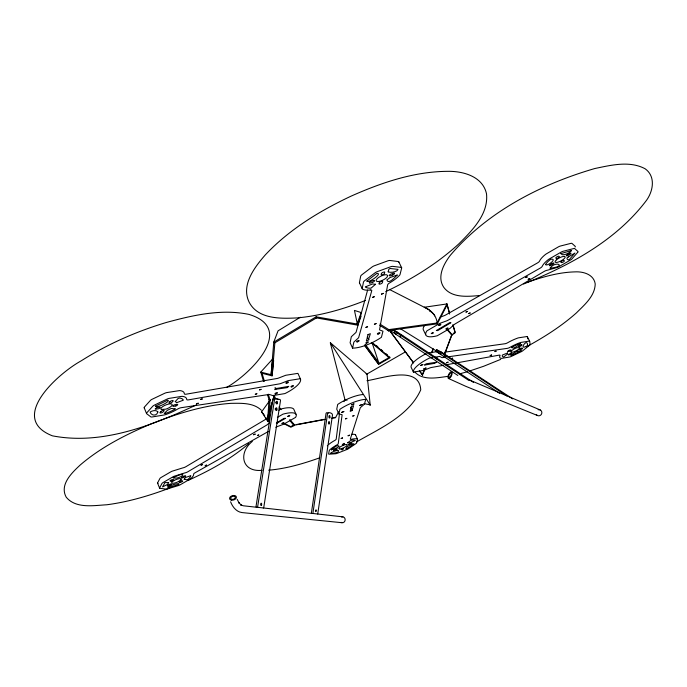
<?xml version="1.0" encoding="UTF-8"?>
<svg xmlns="http://www.w3.org/2000/svg" width="687" height="687" viewBox="0 0 687 687"><rect width="100%" height="100%" fill="white"/><g stroke="black" fill="none" stroke-linecap="round" stroke-linejoin="round"><path stroke-width="1.03" d="M379.928 324.127L388.825 329.623L437.061 322.976L446.902 303.946L446.816 305.389L437.267 323.895C436.812 315.96 431.35 310.06 424.334 307.244L446.902 303.946L449.547 313.006M268.651 421.217L270.137 399.585L269.021 399.602L267.492 394.51M273.666 360.46L272.112 375.849L271.082 374.707L273.769 342.126L278.055 330.842L300.322 317.248M273.486 395.42L274.396 395.532L270.12 409.143L268.488 421.603L267.587 421.122L269.021 399.602L270.085 400.143L270.137 399.585M398.846 262.314L398.864 262.073A3.779 1.34 -26.1 0 0 398.134 261.524L390.027 260.485A3.813 1.365 -26 0 0 387.691 260.888L374.072 265.869A3.821 1.374 -25.7 0 0 372.053 267.02L361.92 274.723A3.796 1.357 -25.5 0 0 360.675 276.234L359.438 282.546A3.761 1.331 -25.5 0 0 359.619 283.087M388.696 330.885L388.825 329.623L388.224 330.619L388.696 330.885L379.731 325.346M268.265 414.433L267.587 421.122L261.575 411.848L269.098 401.474M361.104 316.132L357.644 325.423L357 324.015L316.123 316.819L273.769 342.126L274.869 342.753L272.138 375.54L271.082 374.707L272.361 362.101M269.338 412.999L272.207 401.904M330.31 342.856L344.994 399.765L343.998 401.646M339.395 414.313L336.192 439.173A2.808 0.747 -24.2 0 1 334.681 440.496A16.651 4.354 -24.3 0 0 328.927 444.3L328.584 444.601M263.267 507.951A1.116 0.498 -86.1 0 0 263.825 507.083L280.442 401.002A1.091 0.481 -88.4 0 0 280.064 399.602L275.195 398.262A1.099 0.489 -88.4 0 0 274.645 399.035L257.762 506.01A1.125 0.507 -86 0 0 258.166 507.384L313.229 513.55M268.729 410.8L268.978 409.589M268.626 411.281L268.9 409.821M338.923 413.969L339.893 409.297A20.516 5.719 -24.5 0 1 365.707 399.345L364.505 404.085L360.769 407.288A2.98 0.824 -24.7 0 0 360.237 407.941L350.327 438.976A2.808 0.73 -24.4 0 0 351.461 439.259A16.668 4.302 -24.3 0 1 357.429 439.113A2.782 0.721 -24.5 0 1 357.566 439.388L356.673 442.84A2.765 0.713 -24.4 0 1 355.78 443.742L348.515 448.645A2.748 0.704 -24.3 0 1 347.081 449.427L337.214 453.317A2.757 0.704 -24.2 0 1 335.488 453.763L329.219 454.167A2.774 0.713 -24.2 0 1 328.601 453.978L329.288 450.466A2.791 0.721 -24.2 0 1 329.597 450.019L330.945 448.826A16.668 4.302 -24.3 0 1 336.716 445.03A2.817 0.739 -24.2 0 0 338.236 443.708L342.1 414.957A2.988 0.833 -24.4 0 0 341.791 414.622L338.923 413.969L336.742 409.16L337.695 404.445A20.49 5.788 -24.5 0 1 363.483 394.518M370.284 289.991A22.662 7.943 -25.7 0 1 362.375 288.935A3.77 1.314 -25.5 0 1 362.195 288.394L363.475 282.134A3.804 1.348 -25.5 0 1 364.72 280.631L374.887 272.954A3.821 1.357 -25.7 0 1 376.905 271.794L390.542 266.796A3.821 1.348 -25.9 0 1 392.878 266.384L400.968 267.372A3.787 1.331 -26 0 1 401.697 267.913L400.032 274.517A3.753 1.305 -26 0 1 399.559 275.289L397.627 277.196A22.662 7.943 -25.7 0 1 389.744 282.829A3.71 1.28 -25.8 0 0 387.648 284.89L379.593 329.554A3.444 1.099 -25.4 0 0 379.894 330.043L382.977 331.203L381.431 337.274A23.47 7.488 -25.1 0 1 352.586 348.129L353.831 342.143L358.107 338.21A3.452 1.108 -25 0 0 358.717 337.386L371.744 290.738A3.727 1.288 -25.5 0 0 370.284 289.983M352.079 410.319L353.607 405.699L351.212 406.61L350.207 411.401L352.534 410.354L350.774 407.451M368.472 339.661L370.362 333.676L367.614 334.758L368.103 334.895L366.36 340.932L368.979 339.739L367.219 336.982M346.05 448.74C346.119 445.94 353.41 443.562 353.951 443.965L347.004 448.663M256.861 393.703L255.212 394.329L256.818 393.78M367.605 290.06L356.184 331.958A3.452 1.125 -25 0 1 355.583 332.791L351.315 336.733L350.104 342.77L352.586 348.129M273.34 398.666L273.976 396.914L274.165 397.833M357 324.015L361.25 312.594L354.458 310.412L357.644 325.423M444.309 354.672L451.651 334.99L446.842 329.288M444.489 354.784L452.183 334.174L452.192 334.87L455.137 332.834L452.819 324.882M422.745 373.625L423.982 370.662M431.814 351.933L433.05 348.979M422.505 375.008L424.918 369.254M431.737 352.938L433.334 349.099L400.032 328.489M332.671 417.79L335.574 417.602L338.545 411.968M381.5 273.374L381.139 274.508A1.967 0.696 -25.8 0 0 382.281 274.826A1.967 0.696 -25.8 0 0 384.377 273.709L384.754 272.069A1.967 0.696 -25.8 0 0 383.303 272.215A1.967 0.696 -25.8 0 0 381.663 273.194M568.484 256.886L574.933 253.056L569.583 259.291C568.072 261.189 565.212 257.823 568.407 257.007M252.309 441.423C238.028 452.87 241.772 472.355 261.987 470.329M494.915 351.615L496.237 351.1L494.992 351.546M263.516 381.259L260.759 372.088L272.687 358.949M269.647 422.402L267.672 424.36A3.169 0.927 -23.5 0 1 266.608 425.141L187.937 471.72A3.126 0.885 -22.4 0 1 184.906 472.896L174.112 476.263A3.126 0.876 -22.3 0 0 172.935 476.838L163.197 482.48A3.117 0.876 -22.2 0 0 161.926 483.536L159.65 487.813A3.1 0.859 -22.2 0 0 159.831 488.311L166.202 489.084A3.074 0.85 -22.2 0 0 167.731 488.801L178.208 485.623A3.066 0.842 -22.4 0 0 180.355 484.696L189.93 479.183A3.066 0.85 -22.5 0 0 190.806 478.581A18.558 5.17 -22.3 0 0 193.64 474.167A3.074 0.859 -22.6 0 1 195.074 472.776L268.394 431.47M378.941 363.26L378.571 364.376L390.036 357.755L372.337 342.633M248.746 443.639C230.841 459.148 209.784 470.501 188.35 480.307M274.86 342.804L316.458 317.918L357.592 325.149M226.435 387.52C249.287 374.793 297.016 328.97 248.926 314.397C221.3 308.669 192.901 315.23 166.211 322.512C136.352 331.486 107.516 344.118 81.169 360.855C59.091 372.895 7.205 418.057 52.384 435.824C102.002 445.451 152.153 425.451 196.499 404.858M453.66 333.152L455.129 332.139L453.077 325.088M275.839 389.271C273.332 390.783 275.762 387.52 276.689 388.447L288.78 386.369L287.097 387.666L275.839 389.271L275.058 387.485M520.823 351.057L521.304 350.602L517.56 351.237M268.746 416.013L270.584 414.948M278.87 410.139L280.717 409.074A21.477 6.32 -23.6 0 1 293.753 409.169L295.977 414.192M277.419 417.361L282.95 414.158A21.503 6.252 -23.6 0 1 295.582 417.37L283.783 424.171L277.282 426.61A3.109 0.893 -23.6 0 0 275.822 427.28M276.56 422.866L283.989 418.366L285.517 418.306L276.397 423.536M369.28 404.05L370.216 405.064L367.013 374.123L366.145 373.754L366.935 374.054L405.45 351.856L389.022 329.7M346.961 448.688L346.016 448.929M526.319 346.892C544.052 337.231 561.253 326.342 576.393 312.911C584.379 304.908 594.908 296.166 595.217 283.946C593.834 274.336 583.186 271.374 574.821 271.889C558.411 272.31 542.498 277.05 527.092 282.34M436.563 358.915L437.473 358.047L436.297 358.236M517.543 351.246C517.165 350.705 508.44 356.424 511.429 355.505L520.772 351.083M356.656 441.844C380.031 428.336 409.117 415.798 420.745 389.821C419.139 364.711 381.611 378.563 366.995 380.684M385.785 291.606C412.166 279.077 437.353 263.55 458.942 243.765C472.141 230.463 488.62 214.241 486.516 193.846C482.841 176.439 463.15 171.029 447.581 171.338C413.995 171.552 381.534 182.63 351.143 196.113C319.678 210.909 289.253 229.406 265.285 254.92C254.388 267.415 240.587 285.457 249.364 302.641C258.475 319.361 280.931 318.742 297.428 317.892C320.881 315.711 343.715 309.064 365.536 300.408M293.237 425.399L290.67 426.627L285.981 424.248M290.008 420.35L294.268 425.562L290.85 427.202L283.276 423.364M388.765 357.583L389.864 357.094L378.408 363.706L364.574 344.968M151.587 423.707C126.262 434.313 101.332 446.936 80.362 464.876C71.92 472.733 59.305 484.618 66.201 497.165C75.785 508.835 93.518 505.503 106.811 504.765C128.392 501.948 149.388 495.705 169.706 488.045M500.711 359.37L483.657 366.265L469.315 371.109M523.546 284.032C569.085 265.74 615.071 241.231 645.514 201.635C653.019 192.274 656.3 176.705 645.119 168.77C629.618 160.457 611.044 165.181 594.805 168.53C540.557 184.296 487.152 211.897 450.174 255.487C443.57 264.315 436.726 277.007 443.871 287.484C452.003 298.218 467.555 296.526 479.432 295.565M152.566 423.329L162.407 419.499M440.255 317.119L444.068 315.728A3.306 1.022 -26.2 0 0 445.614 315.015L537.38 262.992A3.392 1.056 -27.6 0 0 539.553 261.103A20.361 6.26 -27.8 0 1 545.315 254.576A3.418 1.065 -27.8 0 1 546.457 253.795L558.162 247.002A3.435 1.065 -27.9 0 1 560.506 246.006L570.631 243.438A3.426 1.056 -28.1 0 1 571.919 243.37L575.285 246.384A3.392 1.039 -28 0 1 575.113 247.002M163.394 419.156C185.164 411.324 207.732 404.935 230.918 403.346C241.189 403.243 253.451 402.522 261.386 410.276M319.738 457.808C303.216 463.691 286.196 468.732 268.643 470.191M157.143 407.64L156.885 407.735A1.881 0.618 -22 0 0 155.417 408.61A1.881 0.618 -22 0 0 155.511 409.237L158.594 408.731A1.881 0.618 -22 0 0 160.217 407.64A1.881 0.618 -22 0 0 159.298 407.236L157.194 407.623M459.551 373.891L467.297 371.744M337.343 452.467C344.221 446.395 319.421 456.52 337.3 452.475M296.174 424.6L324.333 419.345M325.097 419.448L294.732 425.116L289.974 419.697M331.374 418.271L335.574 417.602M443.725 365.252L431.178 367.536A3.031 0.85 -25.6 0 0 429.856 367.94L423.621 370.396L413.428 372.105L411.127 367.262A20.911 6.003 -25.7 0 1 426.18 353.633M445.811 364.874L499.106 355.145A2.911 0.781 -26.3 0 1 500.007 355.6A17.45 4.646 -26.5 0 0 501.012 358.356A2.894 0.773 -26.3 0 0 501.673 358.348L509.436 357.042A2.885 0.764 -26.4 0 0 511.317 356.407L521.072 351.787A2.885 0.756 -26.5 0 0 522.575 350.911L529.462 345.321A2.903 0.764 -26.6 0 0 530.149 344.393L529.703 341.37A2.92 0.781 -26.6 0 0 529.127 341.138L521.064 342.401A2.937 0.79 -26.6 0 0 520.076 342.667A17.45 4.646 -26.5 0 0 510.046 347.304A2.946 0.799 -26.5 0 1 507.324 348.352L447.95 356.854M448.242 376.321C437.447 377.678 423.347 380.967 414.888 372.105M206.366 465.099L205.035 465.812L206.444 465.099M300.305 378.7L288.128 380.65L281.043 383.406A3.401 1.073 -23.8 0 1 279.472 383.861L188.582 399.86A3.59 1.176 -22.5 0 1 186.718 399.422A21.675 7.093 -22.1 0 0 182.579 396.373A3.624 1.194 -22.3 0 0 181.471 396.416L169.5 398.323A3.65 1.211 -22.1 0 0 166.898 399.164L154.627 405.012A3.658 1.211 -21.9 0 0 152.918 406.086L146.872 412.707A3.633 1.194 -21.9 0 0 146.692 413.737L150.728 416.811A3.598 1.168 -21.9 0 0 151.956 417L164.262 414.948A3.572 1.151 -22.1 0 0 165.636 414.596A21.675 7.093 -22.1 0 0 177.744 408.997A3.555 1.142 -22.3 0 1 181.222 407.692L268.6 394.536A3.349 1.039 -23.6 0 1 269.673 394.553L272.833 395.592L284.933 393.574A23.006 7.171 -23.8 0 0 300.305 378.7L297.918 373.367L285.74 375.274L278.656 378.022A3.392 1.082 -23.8 0 1 277.093 378.477L186.203 394.183A3.581 1.185 -22.4 0 1 184.339 393.728A21.649 7.171 -22.1 0 0 180.183 390.628A3.624 1.211 -22.3 0 0 179.075 390.671L167.104 392.535A3.65 1.219 -22.1 0 0 164.494 393.368L152.248 399.207A3.65 1.219 -21.9 0 0 150.539 400.289L144.528 406.936A3.633 1.202 -21.8 0 0 144.347 407.984M432.535 357.575L429.469 358.064A20.928 5.934 -25.7 0 0 413.428 372.105M434.588 357.249L439.697 356.433L441.835 357.566A3.074 0.876 -25.8 0 0 442.651 357.609L445.829 357.154M428.138 353.006L437.353 351.572M444.558 352.182L505.014 343.74A2.946 0.807 -26.5 0 0 507.736 342.693A17.424 4.697 -26.5 0 1 517.749 338.064A2.937 0.799 -26.6 0 1 518.737 337.798L526.809 336.561A2.92 0.79 -26.7 0 1 527.384 336.802L527.693 338.837M388.224 330.619L436.717 323.912M317.72 514.013L332.482 415.223C333.135 413.093 327.742 411.53 327.562 413.514L313.057 512.27A1.039 0.429 -86.3 0 0 313.392 513.533L342.95 516.856M339.507 448.903L338.811 448.611L339.172 447.795A4.629 1.194 -24.3 0 1 341.903 445.94L342.633 445.588A4.629 1.194 -24.3 0 1 346.506 444.523L346.592 444.532M341.946 522.713L241.979 512.571C236.319 511.841 232.489 506.808 230.6 501.802M346.506 444.523L346.875 444.566A4.629 1.194 -24.3 0 1 347.15 445.339L346.901 445.657A4.629 1.194 -24.3 0 1 344.865 447.134L344.178 447.503A4.629 1.194 -24.3 0 1 341.98 448.422L341.284 448.637A4.629 1.194 -24.3 0 1 339.593 448.912M258.037 507.418L243.181 505.761L240.639 504.782L241.515 505.357L238.836 502.695L239.145 503.073L237.178 499.346M334.758 417.404L335.565 417.49M436.503 349.666L441.234 351.959L512.631 398.855M400.461 334.629L402.857 336.115L400.495 334.689M344.994 399.765L347.081 400.195M363.801 403.57L370.078 404.832M158.001 483.365L157.821 483.322A3.1 0.876 -22.1 0 1 157.632 482.824L159.891 478.513A3.117 0.885 -22.1 0 1 161.153 477.448L170.883 471.797A3.117 0.893 -22.3 0 1 172.059 471.222L182.845 467.881A3.117 0.893 -22.4 0 0 185.876 466.713L264.409 420.083A3.169 0.936 -23.5 0 0 265.474 419.293M260.759 372.088L271.082 374.707M272.112 375.849L262.039 373.29L264.418 381.251M278.45 399.559L273.563 398.22A1.099 0.489 -88.4 0 0 273.022 398.992L256.114 505.907A1.125 0.507 -86 0 0 256.509 507.281M328.163 413.205L326.428 412.741L326.033 413.471L311.512 512.176A1.039 0.429 -86.2 0 0 311.7 513.361M161.454 409.495L165.833 409.134A6.02 1.967 -22.1 0 0 170.342 406.979L171.003 406.472A6.02 1.967 -22.1 0 0 171.733 404.128L171.278 403.965A6.02 1.967 -22.1 0 0 168.212 404.179L167.25 404.445A6.02 1.967 -22.1 0 0 161.153 408.087L160.947 408.525A6.02 1.967 -22.1 0 0 161.351 409.461M390.705 330.851L457.851 375.48M537.466 415.506L465.76 386.309L448.439 378.46M468.938 379.782L540.197 409.95M438.306 352.337L435.618 351.126L499.578 393.29M392.509 329.64L397.103 331.89L473.446 382.41M389.555 289.528L424.987 307.613M399.516 336.278L400.169 336.57M394.759 333.083L394.278 332.843L394.75 333.229M439.276 353.152L438.847 352.955L439.345 353.316M444.034 356.218L444.901 356.725M424.334 307.244L429.143 309.949L434.15 314.612M396.133 334.071L395.128 333.478M445.519 357.24L444.987 356.931M440.899 352.122C437.507 350.224 444.223 354.131 440.788 352.208M439.809 353.462L440.702 354.028M433.334 349.099L436.906 351.306M444.79 356.811L443.862 356.201M395.549 333.556L396.133 333.925M439.517 353.427L440.831 354.114M400.178 336.733L399.594 336.338M506.791 395.901L436.503 349.674M391.994 329.537L468.671 380.332M429.736 311.125L430.534 311.692M371.315 342.504L388.353 357.06L386.463 354.638M376.201 345.406L377.807 346.78M381.019 349.528L382.633 350.902M385.845 353.65L387.451 355.024M366.935 374.054L330.37 342.736L370.216 405.064M261.575 411.848L262.468 412.793M289.502 420.152L294.268 425.562M447.383 329.167L452.192 334.87M281.12 409.641L279.051 406.859M279.274 408.061L280.485 409.521L279.24 407.863M279.265 408.387L279.944 409.263M389.383 330.224L413.591 362.951M419.328 370.697L422.668 375.222L419.491 370.911M365.372 344.513L378.726 362.616L372.131 342.865M364.737 345.647L378.571 364.376M405.502 351.924L413.136 362.281M263.155 413.402L264.753 415.858M265.817 417.498L268.488 421.603M527.333 336.69L529.651 341.259M398.803 261.867L401.637 267.715M425.708 334.698L423.235 329.571A22.37 6.853 -26.1 0 1 424.497 325.647M359.49 282.941L362.247 288.789M434.15 314.62L434.751 315.891M355.531 434.794L357.566 439.276M144.218 407.829L146.563 413.591M157.581 483.133L159.599 488.122M274.654 398.975L273.778 396.313L274.268 398.134M268.299 394.175L270.085 400.143M449.659 314.079L446.902 303.946M274.396 395.532L275.367 398.924M316.123 316.819L316.252 318.09M275.83 402.032A1.374 0.61 -88.4 0 1 275.839 402.968M275.289 408.353A1.374 0.61 -88.2 0 1 275.289 409.718M341.551 517.002A2.971 2.714 -83.8 0 1 345.149 520.016A2.971 2.714 -83.8 0 1 341.061 522.369M351.358 434.407A16.651 4.354 -24.3 0 1 355.385 434.631A2.782 0.73 -24.5 0 1 355.522 434.905M327.321 445.82A2.791 0.73 -24.2 0 1 327.579 445.502M538.153 409.753A3.1 2.988 -64.6 0 1 541.665 411.607A3.1 2.988 -64.6 0 1 540.171 415.446A3.1 2.988 -64.6 0 1 536.315 414.476M520.342 343.637L516.607 346.66A8.725 2.319 -26.5 0 0 513.55 348.094L511.514 347.596L511.995 347.133A14.539 3.864 -26.5 0 1 519.904 343.646L520.342 343.637M173.201 477.783C180.767 480.196 190.325 468.972 173.201 477.783M359.842 405.45L362.126 404.506L359.842 405.45M365.913 327.424L367.614 326.737L365.939 327.356M366.901 281.043C367.803 283.963 383.492 272.799 376.811 273.417L366.901 281.026M175.142 408.877L174.713 409.323A18.068 5.908 -22.1 0 1 164.957 413.583L164.21 413.497L167.534 410.191A10.837 3.547 -22.1 0 0 171.252 408.439L175.142 408.877M372.603 297.394L374.389 296.672L372.629 297.316M168.624 482.6L167.551 484.421L162.527 486.92L164.932 482.592L168.624 482.6M315.513 510.647C316.149 513.962 316.698 507.547 315.513 510.647M374.398 324.255L376.09 323.568L374.398 324.255M381.508 294.105L383.294 293.383L381.508 294.105M550.107 268.213C567.599 266.376 555.543 260.072 550.107 268.213M387.674 275.607L387.09 277.067A6.295 2.207 -25.7 0 1 383.312 279.901L382.324 280.365A6.295 2.207 -25.7 0 1 377.18 281.43L376.691 281.266A6.295 2.207 -25.7 0 1 376.407 279.729L376.768 279.188A6.295 2.207 -25.7 0 1 379.602 276.87L380.555 276.346A6.295 2.207 -25.7 0 1 383.544 275.143L384.48 274.912A6.295 2.207 -25.7 0 1 386.721 274.809L387.674 275.607M388.181 271.846C390.809 273.048 397.335 271.863 398.031 269.381L390.053 268.488L388.816 269.227L388.181 271.846M184.193 479.286L186.916 479.749L188.023 479.311A15.466 4.311 -22.3 0 0 190.797 475.679L185.413 477.534L184.219 479.243M155.434 406.189C157.074 408.602 171.853 400.633 167.594 400.186L155.434 406.189M527.522 345.544C517.32 352.01 527.925 336.544 527.522 345.544M347.674 442.797L347.897 442.875A8.338 2.155 -24.3 0 1 349.777 442.797L355.248 440.539A13.895 3.59 -24.3 0 0 350.911 440.341L347.691 442.754M507.573 352.981L507.564 353.015A8.725 2.319 -26.5 0 0 507.805 353.899L503.683 356.991A14.539 3.864 -26.5 0 1 502.386 355.059L507.573 352.981M545.521 264.598C547.187 266.805 558.119 258.046 550.656 259.274A16.986 5.161 -27.8 0 0 545.547 264.538L545.521 264.598M375.497 284.306L371.066 288.145A18.884 6.621 -25.7 0 1 365.372 286.9L372.732 283.877A11.327 3.967 -25.7 0 0 375.196 284.169L375.497 284.306M168.057 487.547L178.551 484.584C181.866 481.913 167.456 485.675 168.057 487.547M420.513 365.536L422.84 364.574L420.513 365.536M331.495 449.848L336.948 447.83A8.338 2.155 -24.3 0 1 339.163 446.301C337.712 443.991 333.083 448.199 331.495 449.848M423.699 369.039L425.974 368.034L423.699 369.039M157.881 411.917C156.773 416.502 151.166 415.781 150.101 412.011C152.462 410.637 156.018 409.65 157.881 411.917M431.299 333.573C433.909 334.243 434.132 330.851 431.342 333.47M196.482 403.887L198.208 403.235L196.482 403.887M438.804 325.312C441.595 325.956 441.483 322.521 438.804 325.312M200.681 399.473L202.433 398.872L200.716 399.405M175.245 401.594L175.288 401.74A10.837 3.547 -22.1 0 1 176.568 402.719L183.292 400.203A18.068 5.908 -22.1 0 0 179.367 398.056L178.045 398.546L175.279 401.534M446.009 328.944C448.731 329.571 448.62 326.239 446.009 328.944M201.033 465.099L202.571 464.549L201.033 465.099M446.576 362.779L448.027 362.169L446.576 362.779M451.187 358.82L452.647 358.219L451.187 358.82M465.984 312.053L467.572 311.409L465.984 312.053M397.172 275.066C395.317 276.844 388.275 285.088 386.867 279.884A11.327 3.967 -25.7 0 0 389.933 277.565L397.172 275.066M468.74 313.598L470.303 312.911L468.774 313.538M341.207 449.521C342.985 451.471 344.986 446.164 341.207 449.521M342.358 444.489C344.11 446.49 346.154 441.08 342.358 444.489M379.207 282.992L379.026 283.774A1.932 0.67 -25.7 0 0 380.151 284.075A1.932 0.67 -25.7 0 0 382.212 282.975L382.728 281.696A1.941 0.678 -25.7 0 0 381.156 281.533A1.941 0.678 -25.7 0 0 379.207 282.992M436.382 330.499L437.731 330.61L450.921 322.727L449.607 322.727L436.382 330.499M259.54 389.907L261.206 389.331L259.583 389.847M490.183 355.6L491.591 355.016L490.183 355.6M253.615 434.716L255.143 434.124L253.615 434.716M257.385 435.524L258.896 434.94L257.419 435.464M525.744 277.531L527.341 276.878L525.787 277.462M528.2 279.291L529.78 278.596L528.2 279.291M507.83 351.306C512.442 351.933 512.124 347.802 507.83 351.306M508.552 354.81C512.399 355.188 513.369 350.318 508.552 354.81M282.022 423.424C284.504 424.137 284.719 420.968 282.022 423.424M518.737 346.446C522.558 346.875 523.571 341.911 518.737 346.446M287.819 416.348C290.3 417.103 290.549 413.857 287.819 416.348M519.269 349.434C523.786 350.069 523.546 345.956 519.269 349.434M560.901 253.623C562.868 257.35 571.653 251.348 571.601 250.437L560.901 253.623M434.553 363.346L436.589 362.204L426.172 363.818L424.497 365.072L434.553 363.346M341.576 412.44L343.835 411.565L341.576 412.44M345.544 418.881L346.961 418.331L345.587 418.821M351.684 404.806L353.951 403.93L351.684 404.806M333.702 450.311C337.901 450.766 339.017 446.593 333.702 450.311M341.181 438.469L342.538 437.937L341.181 438.469M352.74 416.09L354.157 415.541L352.783 416.03M348.094 435.773L349.434 435.206L348.094 435.773M348.541 444.498C352.646 444.996 353.788 440.796 348.541 444.498M181.007 479.715L180.681 480.084A5.152 1.434 -22.3 0 1 172.531 483.313A5.152 1.434 -22.3 0 1 175.7 479.706A5.152 1.434 -22.3 0 1 181.007 479.715M577.647 252.412L572.065 258.776A3.375 1.013 -27.9 0 1 570.253 260.158L558.789 266.762A3.358 1.013 -27.7 0 1 557.509 267.398L547.333 270.231A3.349 1.013 -27.5 0 0 544.259 271.391L455.206 323.869A3.246 0.97 -26.2 0 0 453.995 324.745L449.951 328.446L437.25 335.763A22.396 6.776 -26.1 0 1 426.988 330.808L439.912 323.328L446.593 320.889A3.306 1.013 -26.1 0 0 448.139 320.168L540.068 268.188A3.401 1.039 -27.5 0 0 542.249 266.29A20.387 6.192 -27.8 0 1 548.037 259.798A3.418 1.048 -27.7 0 1 549.188 259.025L560.91 252.241A3.435 1.056 -27.9 0 1 563.254 251.236L573.379 248.642A3.426 1.048 -28 0 1 574.667 248.565L578.016 251.545A3.401 1.03 -28 0 1 577.647 252.412M519.449 348.455L519.097 348.833A4.843 1.288 -26.5 0 1 513.773 351.83L513.086 352.027A4.843 1.288 -26.5 0 1 511.24 352.105L511.102 351.984A4.843 1.288 -26.5 0 1 512.674 349.881L513.318 349.451A4.843 1.288 -26.5 0 1 517.019 347.699L519.724 347.596A4.843 1.288 -26.5 0 1 519.449 348.455M160.887 411.496L160.123 412.329A1.855 0.601 -22 0 0 160.878 412.93A1.855 0.601 -22 0 0 163.214 411.814L163.978 410.989A1.855 0.601 -22.1 0 0 163.223 410.388A1.855 0.601 -22.1 0 0 160.887 411.496M169.904 401.706L169.131 402.556A1.872 0.618 -22.2 0 0 169.878 403.175A1.872 0.618 -22.2 0 0 172.239 402.058L173.021 401.208A1.872 0.618 -22.2 0 0 172.274 400.581A1.872 0.618 -22.2 0 0 169.904 401.706M556.461 259.815L555.903 260.33A5.659 1.718 -27.8 0 0 559.527 261.61A5.659 1.718 -27.8 0 0 564.912 256.543A5.659 1.718 -27.8 0 0 556.461 259.815M169.165 484.593L167.946 485.297A1.597 0.447 -22.2 0 0 167.499 486.121A1.597 0.447 -22.2 0 0 169.552 485.503L170.762 484.799A1.597 0.447 -22.2 0 0 171.218 483.974A1.597 0.447 -22.2 0 0 169.165 484.593M183.369 476.392L182.149 477.096A1.597 0.447 -22.4 0 0 181.677 477.937A1.597 0.447 -22.4 0 0 183.73 477.319L184.949 476.615A1.597 0.447 -22.4 0 0 185.421 475.773A1.597 0.447 -22.4 0 0 183.369 476.392M551.91 263.55L550.459 264.392A1.752 0.532 -27.7 0 0 549.402 265.62A1.752 0.532 -27.7 0 0 551.352 265.113L552.812 264.272A1.752 0.532 -27.7 0 0 553.868 263.044A1.752 0.532 -27.7 0 0 551.91 263.55M568.973 253.701L567.505 254.551A1.76 0.532 -27.9 0 0 566.423 255.796A1.76 0.532 -27.9 0 0 568.372 255.289L569.832 254.448A1.76 0.532 -27.9 0 0 570.923 253.194A1.76 0.532 -27.9 0 0 568.973 253.701M372.603 282.305L370.886 282.932A1.958 0.687 -25.6 0 1 369.28 282.769A1.958 0.687 -25.6 0 1 371.238 281.292L372.955 280.665A1.958 0.687 -25.6 0 1 374.552 280.828A1.958 0.687 -25.6 0 1 372.603 282.305M392.578 274.98L390.869 275.607A1.949 0.678 -25.9 0 1 389.306 275.427A1.949 0.678 -25.9 0 1 391.272 273.958L392.99 273.332A1.949 0.678 -25.9 0 1 394.544 273.512A1.949 0.678 -25.9 0 1 392.578 274.98M175.812 405.957L173.708 406.352A1.855 0.61 -22.2 0 1 172.969 405.742A1.855 0.61 -22.2 0 1 175.314 404.626L176.799 404.385A1.855 0.601 -22.3 0 1 177.684 404.78A1.855 0.601 -22.3 0 1 176.061 405.871L175.812 405.957M446.851 355.995L444.644 354.647L446.851 355.995M171.046 481.132L170.273 481.029A1.606 0.447 -22.3 0 1 170.728 480.196A1.606 0.447 -22.3 0 1 172.798 479.569L173.571 479.672A1.606 0.447 -22.3 0 1 173.115 480.514A1.606 0.447 -22.3 0 1 171.046 481.132M180.037 482.326L179.273 482.222A1.589 0.438 -22.4 0 1 179.736 481.398A1.589 0.438 -22.4 0 1 181.78 480.78L182.544 480.883A1.589 0.438 -22.4 0 1 182.072 481.707A1.589 0.438 -22.4 0 1 180.037 482.326M397.61 332.731L395.257 331.263L397.61 332.714M556.333 258.406L555.895 258.046A1.769 0.541 -27.8 0 1 556.968 256.801A1.769 0.541 -27.8 0 1 558.935 256.294L559.364 256.655A1.769 0.541 -27.8 0 1 558.291 257.9A1.769 0.541 -27.8 0 1 556.333 258.406M561.322 262.511L560.901 262.168A1.743 0.524 -27.8 0 1 561.966 260.94A1.743 0.524 -27.8 0 1 563.898 260.433L564.319 260.785A1.743 0.524 -27.8 0 1 563.254 262.005A1.743 0.524 -27.8 0 1 561.322 262.511M261.549 504.936A1.125 0.507 -86.1 0 0 261.24 503.21A1.125 0.507 -86.1 0 0 260.682 504.842A1.125 0.507 -86.1 0 0 261.549 504.936M276.852 409.967A1.374 0.61 -88.2 0 0 276.492 407.795A1.374 0.61 -88.2 0 0 275.813 409.701A1.374 0.61 -88.2 0 0 276.852 409.967M277.35 403.441A1.374 0.61 -88.3 0 0 276.99 401.26A1.374 0.61 -88.3 0 0 276.311 403.157A1.374 0.61 -88.3 0 0 277.35 403.441M329.417 423.553A1.262 0.515 -88 0 0 329.116 421.552A1.262 0.515 -88 0 0 328.532 423.321A1.262 0.515 -88 0 0 329.417 423.553M329.854 417.524A1.262 0.515 -88.1 0 0 329.545 415.523A1.262 0.515 -88.1 0 0 328.97 417.284A1.262 0.515 -88.1 0 0 329.854 417.524M231.407 500.145A3.512 2.25 -16.2 0 0 236.414 497.165A3.512 2.25 -16.2 0 0 231.141 496.203A3.512 2.25 -16.2 0 0 231.407 500.145M231.931 499.372A2.344 1.494 -16.1 0 0 235.272 497.388A2.344 1.494 -16.1 0 0 231.751 496.744A2.344 1.494 -16.1 0 0 231.931 499.372M286.685 383.243A1.408 0.438 -23.9 0 0 288.463 382.041A1.408 0.438 -23.9 0 0 286.385 382.539A1.408 0.438 -23.9 0 0 286.685 383.243M275.564 393.934A1.391 0.429 -23.7 0 0 277.531 392.792A1.391 0.429 -23.7 0 0 275.633 393.101A1.391 0.429 -23.7 0 0 275.564 393.934M291.743 386.875A1.391 0.429 -23.9 0 0 293.504 385.69A1.391 0.429 -23.9 0 0 291.451 386.188A1.391 0.429 -23.9 0 0 291.743 386.875M378.099 334.071A1.426 0.455 -25.3 0 0 379.971 332.817A1.426 0.455 -25.3 0 0 377.944 333.281A1.426 0.455 -25.3 0 0 378.099 334.071M357.317 341.877A1.426 0.455 -25 0 0 359.181 340.623A1.426 0.455 -25 0 0 357.128 341.096A1.426 0.455 -25 0 0 357.317 341.877M366.523 343.199A1.417 0.447 -25.1 0 0 368.369 341.954A1.417 0.447 -25.1 0 0 366.351 342.427A1.417 0.447 -25.1 0 0 366.523 343.199M450.414 377.429A3.684 1.52 -64.6 0 0 451.66 371.839A3.684 1.52 -64.6 0 0 448.087 376.184A3.684 1.52 -64.6 0 0 450.414 377.429M450.286 376.674A2.456 1.013 -64.6 0 0 451.119 372.947A2.456 1.013 -64.6 0 0 448.74 375.841A2.456 1.013 -64.6 0 0 450.286 376.674"/></g></svg>
